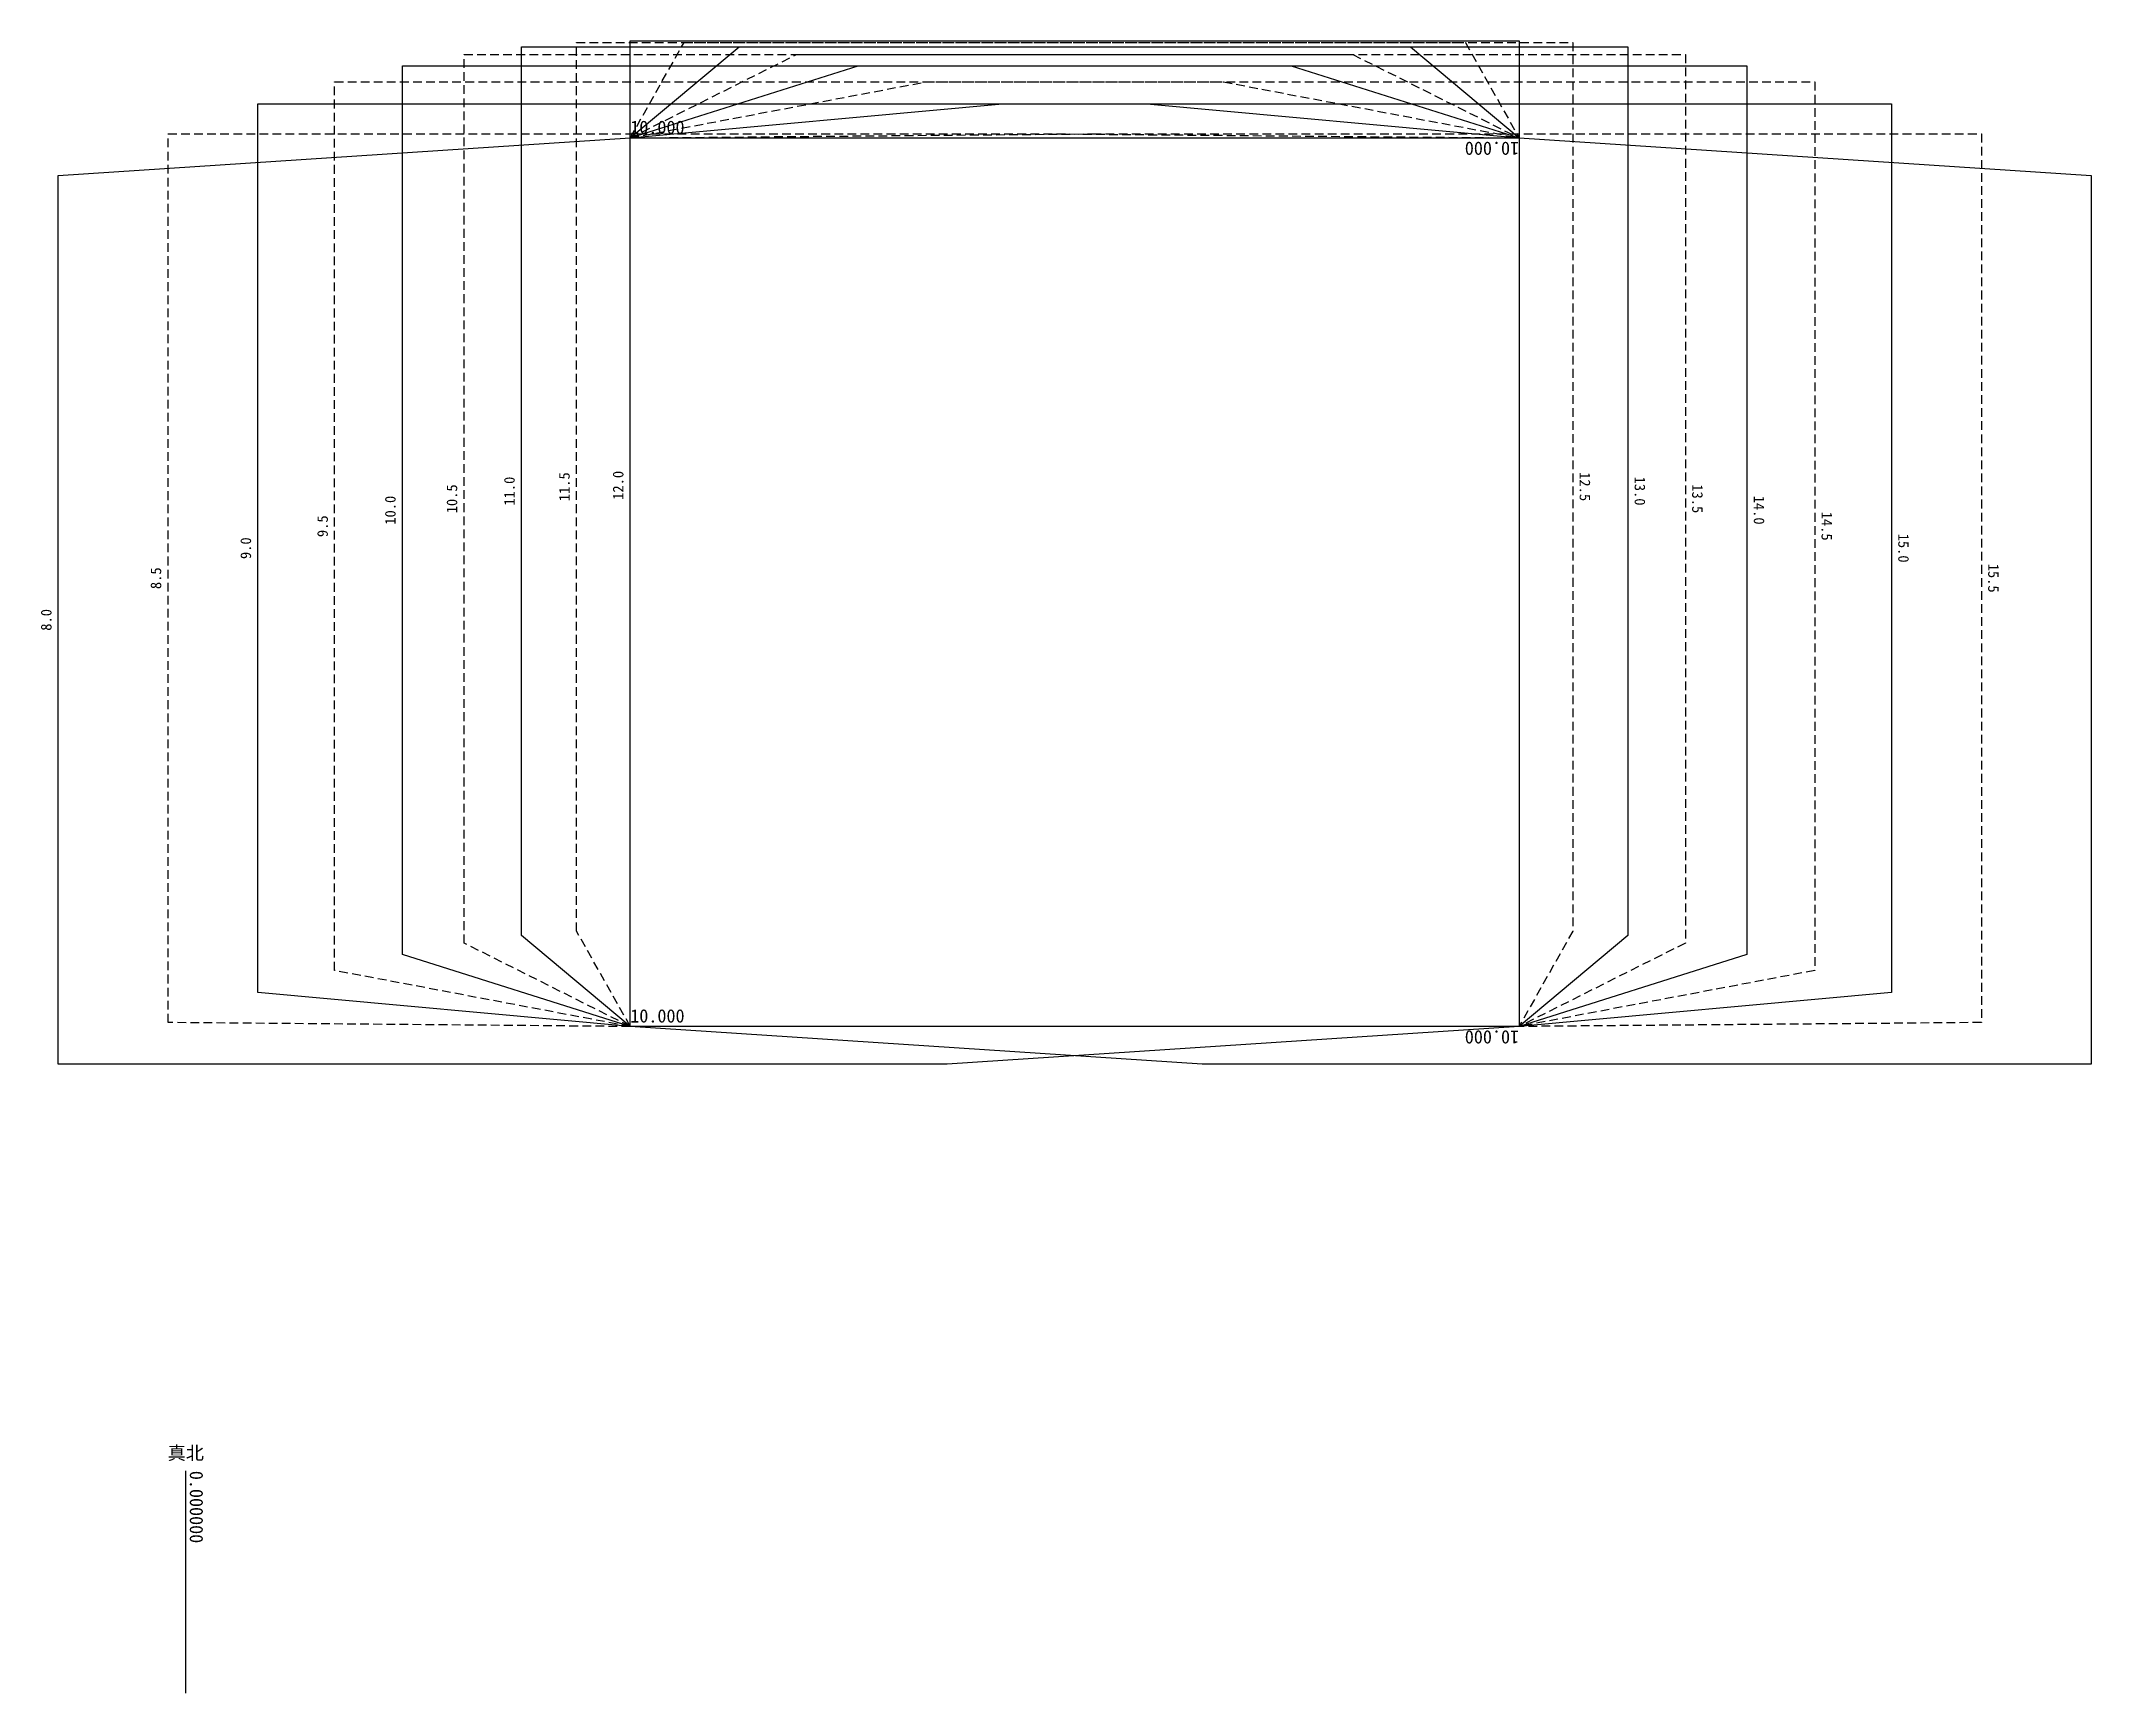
# Model space of a CAD drawing. Units: millimetres at full size, sheet at 1:100. Extents: x -17546 to 10695, y -18796 to 3968.
import ezdxf
from ezdxf.enums import TextEntityAlignment as Align

# ---------------------------------------------------------------- set-up
doc = ezdxf.new("R2010")
doc.units = ezdxf.units.MM
doc.header["$LTSCALE"] = 100
doc.linetypes.add('DASHED1', pattern=[1.8, 1.2, -0.6])
doc.layers.add('0-0', color=7, linetype='Continuous')
doc.styles.add('ＭＳ ゴシック', font='')
doc.styles.get('ＭＳ ゴシック').set_extended_font_data('MS Gothic')

msp = doc.modelspace()

# ---------------------------------------------------------------- linework, layer by layer
at = {"layer": '0-0'}
for p, q in [((-17307.4, 2113.7), (-9428.1, 2632.2)), ((4314.1, -8357.4), (2816.3, -9612.2)), ((5955.6, -8619.7), (2816.3, -9612.2)), ((7946, -9143.4), (2816.3, -9612.2)), ((2816.3, -9612.2), (-5062.2, -10130.8)), ((-15551, -18795.9), (-15551, -15734.7))]:
    msp.add_line(p, q, dxfattribs=at)
at = {"layer": '0-0', "linetype": 'DASHED1'}
for p in [(3557.1, -8296.7), (5106.7, -8462.6), (6888.9, -8840.4), (9184.5, -9557.4)]:
    msp.add_line(p, (2816.3, -9612.2), dxfattribs=at)
at = {"layer": '0-0'}
for points in [[(-9428.1, -9612.2), (-9428.1, -8276.7), (-9428.1, 3967.8)], [(-9428.1, 3967.8), (2816.3, 3967.8), (2816.3, -8276.7), (2816.3, -9612.2)], [(-9428.1, -9612.2), (-10926.6, -8357.4), (-10926.6, 3887.8)], [(-10926.6, 3887.8), (1318.5, 3887.8), (2816.3, 2632.2)], [(-9428.1, 2632.2), (-7929.6, 3887.8), (4314.1, 3887.8), (4314.1, -8357.4)], [(-9428.1, -9612.2), (-12567.4, -8619.7), (-12567.4, 3624.8)], [(-12567.4, 3624.8), (-322.9, 3624.8), (2816.3, 2632.2)], [(-9428.1, 2632.2), (-6288.9, 3624.8), (5955.6, 3624.8), (5955.6, -8619.7)], [(-9428.1, -9612.2), (-14558.5, -9143.4), (-14558.5, 3101.8)], [(-14558.5, 3101.8), (-2313.3, 3101.8), (2816.3, 2632.2)], [(-9428.1, 2632.2), (-4298.5, 3101.8), (7946, 3101.8), (7946, -9143.4)], [(2816.3, 2632.2), (10694.8, 2113.7), (10694.8, -10130.8)], [(-5062.2, -10130.8), (-17307.4, -10130.8), (-17307.4, 2113.7)], [(10694.8, -10130.8), (-1548.9, -10130.8), (-9428.1, -9612.2)]]:
    msp.add_lwpolyline(points, dxfattribs=at)
at = {"layer": '0-0', "linetype": 'DASHED1'}
for points in [[(-9428.1, -9612.2), (-11718.5, -8462.6), (-11718.5, 3781.8)], [(-11718.5, 3781.8), (526, 3781.8), (2816.3, 2632.2)], [(-9428.1, -9612.2), (-10168.9, -8296.7), (-10168.9, 3948.5)], [(-10168.9, 3948.5), (2075.6, 3948.5), (2816.3, 2632.2)], [(-9428.1, 2632.2), (-8687.4, 3948.5), (3557.1, 3948.5), (3557.1, -8296.7)], [(-9428.1, 2632.2), (-7137.7, 3781.8), (5106.7, 3781.8), (5106.7, -8462.6)], [(-9428.1, -9612.2), (-13500.7, -8840.4), (-13500.7, 3404.1)], [(-13500.7, 3404.1), (-1256.3, 3404.1), (2816.3, 2632.2)], [(-9428.1, 2632.2), (-5355.5, 3404.1), (6888.9, 3404.1), (6888.9, -8840.4)], [(-9428.1, -9612.2), (-15796.3, -9557.4), (-15796.3, 2687.8)], [(-15796.3, 2687.8), (-3551.8, 2687.8), (2816.3, 2632.2)], [(-9428.1, 2632.2), (-3060, 2687.8), (9184.5, 2687.8), (9184.5, -9557.4)]]:
    msp.add_lwpolyline(points, dxfattribs=at)
at = {"layer": '0-0'}
msp.add_lwpolyline([(-9428.6, 2632.7), (2816.3, 2632.7), (2816.3, -9612.2), (-9428.6, -9612.2)], close=True, dxfattribs=at)

# ---------------------------------------------------------------- texts
at = {"layer": '0-0', "color": 2, "style": 'ＭＳ ゴシック'}
for p in [(-9428.6, 2632.7), (-9428.6, -9612.2)]:
    msp.add_text('10.000', height=183.3, dxfattribs=at).set_placement(p, align=Align.BOTTOM_LEFT)
for p in [(2816.3, 2632.7), (2816.3, -9612.2)]:
    msp.add_text('10.000', height=183.3, rotation=180, dxfattribs=at).set_placement(p, align=Align.BOTTOM_LEFT)
at = {"layer": '0-0', "style": 'ＭＳ ゴシック'}
for s, rotation, p in [('12.0', 90, (-9478.1, -2354.5)), ('10.5', 90, (-11768.5, -2540.4)), ('11.0', 90, (-10976.6, -2434.8)), ('11.5', 90, (-10218.9, -2374.1)), ('12.5', 270, (3607.1, -1974.1)), ('13.0', 270, (4364.1, -2034.8)), ('13.5', 270, (5156.7, -2140.4)), ('10.0', 90, (-12617.4, -2697.4)), ('14.0', 270, (6005.6, -2297.4)), ('14.5', 270, (6938.9, -2518.2)), ('9.5', 90, (-13550.7, -2868.2)), ('9.0', 90, (-14608.5, -3170.8)), ('15.0', 270, (7996, -2820.8)), ('8.5', 90, (-15846.3, -3584.8)), ('15.5', 270, (9234.5, -3234.8)), ('8.0', 90, (-17357.4, -4158.5))]:
    msp.add_text(s, height=146.6, rotation=rotation, dxfattribs=at).set_placement(p, align=Align.BOTTOM_LEFT)
at = {"layer": '0-0', "color": 6, "style": 'ＭＳ ゴシック'}
msp.add_text('真北', height=183.3, dxfattribs=at).set_placement((-15801, -15634.7), align=Align.BOTTOM_LEFT)
msp.add_text('0.000000', height=183.3, rotation=270, dxfattribs=at).set_placement((-15551, -15734.7), align=Align.BOTTOM_LEFT)

doc.saveas('drawing.dxf')
